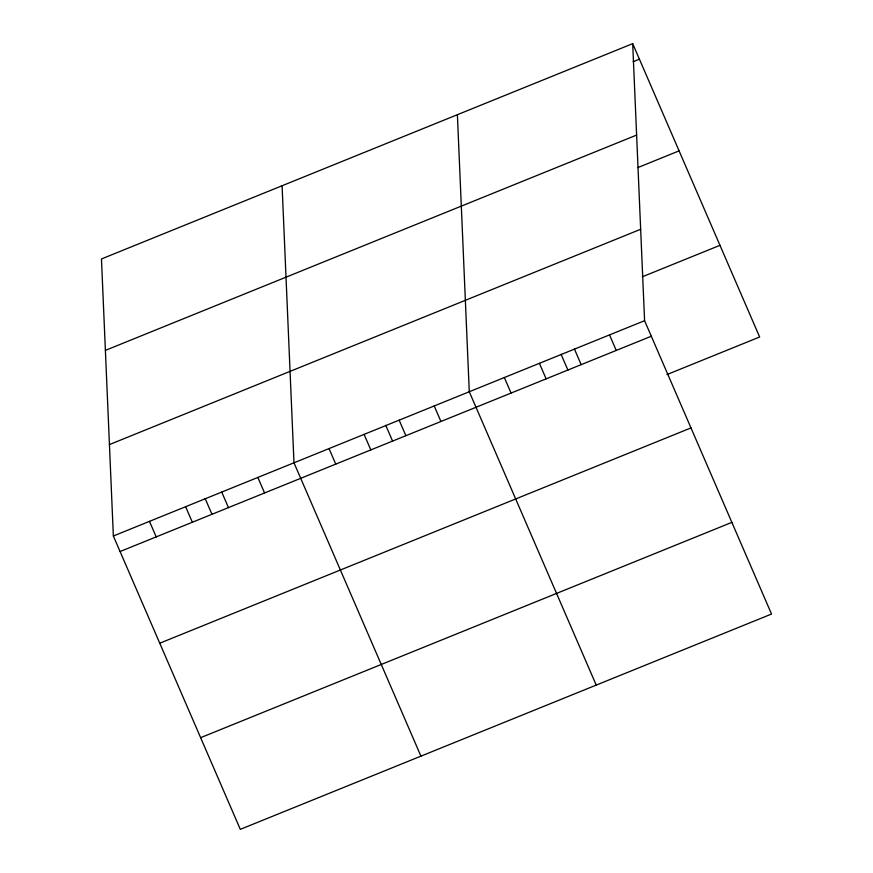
<?xml version="1.0" encoding="UTF-8"?>
<svg xmlns="http://www.w3.org/2000/svg" width="873" height="873" viewBox="0 0 873 873"><rect width="100%" height="100%" fill="white"/><g stroke="black" fill="none" stroke-linecap="round" stroke-linejoin="round"><path stroke-width="1.31" d="M632.696 43.65L101.464 258.954L113.359 536L240.304 829.35L771.536 614.046L644.58 320.697L632.696 43.65L759.641 337L666.983 374.561M633.154 61.721L639.418 59.189M105.393 350.379L636.613 135.075M637.77 167.616L679.085 150.865M109.441 444.575L640.662 229.272M642.332 276.785L719.963 245.324M113.359 536L644.58 320.697M120.081 551.529L651.313 336.225M159.759 643.215L690.98 427.912M200.637 737.674L731.858 522.37M609.529 334.905L616.251 350.444M574.467 349.113L581.189 364.652M561.055 354.263L567.941 370.163M539.405 363.321L546.127 378.86M504.343 377.529L511.065 393.068M596.226 685.098L469.281 391.748L457.387 114.701M434.219 405.956L440.941 421.484M399.157 420.164L405.88 435.703M385.757 425.315L392.632 441.214M364.096 434.372L370.818 449.911M329.034 448.58L335.756 464.12M420.928 756.149L293.983 462.788L282.088 185.753M257.851 477.433L264.574 492.972M221.731 492.077L228.453 507.606M205.144 498.516L212.019 514.415M185.611 506.711L192.333 522.25M149.479 521.356L156.212 536.895"/></g></svg>
